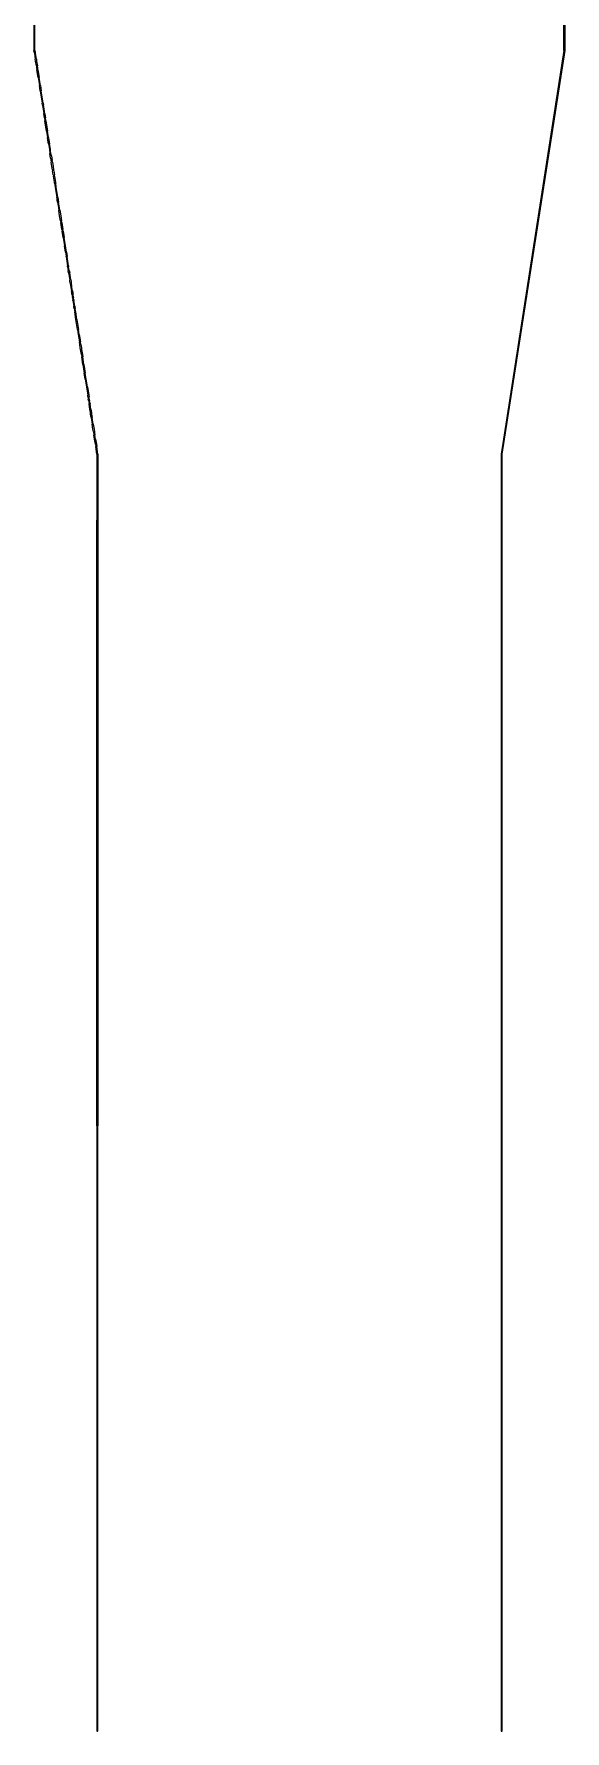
# Model space of a CAD drawing. Header units: metres. Extents: x 0.1 to 41.9, y 0.9 to 39.
# Drawn here: x 39.431 to 39.832, y 6.169 to 7.451 of the extents above; entities that cross this region are included whole.
import ezdxf

# ---------------------------------------------------------------- set-up
doc = ezdxf.new("R2010")
doc.units = ezdxf.units.M
doc.layers.add('BSA_MATERIAL_SECTION', color=7, linetype='Continuous')

msp = doc.modelspace()

# ---------------------------------------------------------------- linework, layer by layer
at = {"layer": 'BSA_MATERIAL_SECTION'}
for p, q in [((39.8316, 7.4381), (39.8316, 7.4881)), ((39.8324, 7.4381), (39.8324, 7.4881)), ((39.4308, 7.4631), (39.4308, 7.4381)), ((39.4316, 7.4381), (39.4316, 7.4631)), ((39.4308, 7.4381), (39.4308, 7.4381)), ((39.4308, 7.4381), (39.4308, 7.438)), ((39.4308, 7.4381), (39.4308, 7.4381)), ((39.431, 7.4369), (39.4308, 7.438)), ((39.431, 7.4369), (39.4312, 7.436)), ((39.4312, 7.436), (39.4319, 7.4315)), ((39.4316, 7.4381), (39.4316, 7.4381)), ((39.4316, 7.438), (39.4316, 7.4381)), ((39.4316, 7.4381), (39.4316, 7.4381)), ((39.4316, 7.438), (39.4318, 7.4369)), ((39.432, 7.436), (39.4318, 7.4369)), ((39.4327, 7.4315), (39.432, 7.436)), ((39.8316, 7.4381), (39.784, 7.1333)), ((39.7848, 7.1333), (39.8324, 7.4381)), ((39.4321, 7.43), (39.4319, 7.4315)), ((39.4327, 7.4264), (39.4321, 7.43)), ((39.4327, 7.4315), (39.4329, 7.43)), ((39.4327, 7.4264), (39.4329, 7.4251)), ((39.4329, 7.43), (39.4335, 7.4264)), ((39.4329, 7.4251), (39.4331, 7.4236)), ((39.434, 7.4178), (39.4331, 7.4236)), ((39.4337, 7.4251), (39.4335, 7.4264)), ((39.4339, 7.4236), (39.4337, 7.4251)), ((39.4339, 7.4236), (39.4348, 7.4178)), ((39.434, 7.4178), (39.435, 7.4116)), ((39.4358, 7.4116), (39.4348, 7.4178)), ((39.4356, 7.4076), (39.435, 7.4116)), ((39.4358, 7.4116), (39.4364, 7.4076)), ((39.4356, 7.4076), (39.437, 7.3983)), ((39.4378, 7.3983), (39.4364, 7.4076)), ((39.4373, 7.3969), (39.437, 7.3983)), ((39.4373, 7.3969), (39.4383, 7.3906)), ((39.4378, 7.3983), (39.438, 7.3973)), ((39.4391, 7.3902), (39.438, 7.3973)), ((39.4388, 7.3873), (39.4383, 7.3906)), ((39.4388, 7.3873), (39.4391, 7.3851)), ((39.4391, 7.3902), (39.4396, 7.3873)), ((39.4404, 7.3771), (39.4391, 7.3851)), ((39.4399, 7.3851), (39.4396, 7.3873)), ((39.4399, 7.3851), (39.4412, 7.3771)), ((39.4404, 7.3771), (39.4411, 7.3724)), ((39.4414, 7.3704), (39.4411, 7.3724)), ((39.4419, 7.3724), (39.4412, 7.3771)), ((39.4418, 7.3677), (39.4414, 7.3704)), ((39.4419, 7.3724), (39.4422, 7.3704)), ((39.4422, 7.3704), (39.4426, 7.3677)), ((39.4418, 7.3677), (39.4425, 7.3636)), ((39.4425, 7.3636), (39.443, 7.3604)), ((39.4433, 7.3636), (39.4426, 7.3677)), ((39.4435, 7.3568), (39.443, 7.3604)), ((39.4435, 7.3619), (39.4433, 7.3636)), ((39.4441, 7.3585), (39.4435, 7.3619)), ((39.4441, 7.3585), (39.4446, 7.355)), ((39.4435, 7.3568), (39.444, 7.3537)), ((39.4445, 7.3505), (39.444, 7.3537)), ((39.4449, 7.3481), (39.4445, 7.3505)), ((39.4448, 7.3537), (39.4446, 7.355)), ((39.4448, 7.3537), (39.4453, 7.3505)), ((39.4449, 7.3481), (39.445, 7.3472)), ((39.4455, 7.3443), (39.445, 7.3472)), ((39.4453, 7.3505), (39.4457, 7.3481)), ((39.4455, 7.3443), (39.4455, 7.3442)), ((39.4455, 7.3442), (39.4456, 7.3433)), ((39.4458, 7.3472), (39.4457, 7.3481)), ((39.4458, 7.3472), (39.4463, 7.3443)), ((39.4463, 7.3442), (39.4463, 7.3443)), ((39.4464, 7.3433), (39.4463, 7.3442)), ((39.4464, 7.3387), (39.4456, 7.3433)), ((39.4464, 7.3433), (39.4472, 7.3387)), ((39.4464, 7.3384), (39.4464, 7.3387)), ((39.4465, 7.3378), (39.4464, 7.3384)), ((39.4465, 7.3378), (39.4469, 7.335)), ((39.4469, 7.335), (39.4482, 7.3272)), ((39.4472, 7.3387), (39.4472, 7.3384)), ((39.4472, 7.3384), (39.4473, 7.3378)), ((39.4477, 7.335), (39.4473, 7.3378)), ((39.449, 7.3272), (39.4477, 7.335)), ((39.4483, 7.3262), (39.4482, 7.3272)), ((39.4485, 7.3253), (39.4483, 7.3262)), ((39.4487, 7.3236), (39.4485, 7.3253)), ((39.4487, 7.3236), (39.4492, 7.3207)), ((39.449, 7.3272), (39.4491, 7.3262)), ((39.4491, 7.3262), (39.4493, 7.3253)), ((39.4492, 7.3207), (39.4494, 7.3193)), ((39.4493, 7.3253), (39.4495, 7.3236)), ((39.4494, 7.3193), (39.4497, 7.3175)), ((39.45, 7.3207), (39.4495, 7.3236)), ((39.4502, 7.3193), (39.45, 7.3207)), ((39.4505, 7.3175), (39.4502, 7.3193)), ((39.4503, 7.3133), (39.4497, 7.3175)), ((39.4509, 7.3095), (39.4503, 7.3133)), ((39.4505, 7.3175), (39.4511, 7.3133)), ((39.4509, 7.3095), (39.4511, 7.3081)), ((39.4511, 7.3133), (39.4517, 7.3095)), ((39.4517, 7.3047), (39.4511, 7.3081)), ((39.4519, 7.3081), (39.4517, 7.3095)), ((39.4519, 7.3081), (39.4525, 7.3047)), ((39.4519, 7.303), (39.4517, 7.3047)), ((39.4519, 7.303), (39.4522, 7.3016)), ((39.4529, 7.2969), (39.4522, 7.3016)), ((39.4525, 7.3047), (39.4527, 7.303)), ((39.453, 7.3016), (39.4527, 7.303)), ((39.4529, 7.2969), (39.4539, 7.2906)), ((39.453, 7.3016), (39.4537, 7.2969)), ((39.4547, 7.2906), (39.4537, 7.2969)), ((39.4539, 7.2905), (39.4539, 7.2906)), ((39.4539, 7.2905), (39.4539, 7.2905)), ((39.4546, 7.2857), (39.4539, 7.2905)), ((39.4546, 7.2857), (39.4551, 7.2827)), ((39.4547, 7.2906), (39.4547, 7.2905)), ((39.4547, 7.2905), (39.4547, 7.2905)), ((39.4554, 7.2857), (39.4547, 7.2905)), ((39.4552, 7.2824), (39.4551, 7.2827)), ((39.4552, 7.2824), (39.4562, 7.2755)), ((39.4554, 7.2857), (39.4559, 7.2827)), ((39.4559, 7.2827), (39.456, 7.2824)), ((39.457, 7.2755), (39.456, 7.2824)), ((39.4563, 7.2748), (39.4562, 7.2755)), ((39.4563, 7.2748), (39.4568, 7.2719)), ((39.4571, 7.2702), (39.4568, 7.2719)), ((39.457, 7.2755), (39.4571, 7.2748)), ((39.4576, 7.2719), (39.4571, 7.2748)), ((39.4571, 7.2702), (39.4579, 7.265)), ((39.4576, 7.2719), (39.4579, 7.2702)), ((39.4587, 7.265), (39.4579, 7.2702)), ((39.4581, 7.2638), (39.4579, 7.265)), ((39.4583, 7.2623), (39.4581, 7.2638)), ((39.4583, 7.2623), (39.4586, 7.2605)), ((39.4586, 7.2605), (39.4588, 7.2592)), ((39.4587, 7.265), (39.4589, 7.2638)), ((39.4588, 7.2592), (39.4592, 7.2566)), ((39.4589, 7.2638), (39.4591, 7.2623)), ((39.4594, 7.2605), (39.4591, 7.2623)), ((39.4594, 7.2553), (39.4592, 7.2566)), ((39.4596, 7.2592), (39.4594, 7.2605)), ((39.4595, 7.2547), (39.4594, 7.2553)), ((39.4596, 7.254), (39.4595, 7.2547)), ((39.46, 7.2566), (39.4596, 7.2592)), ((39.46, 7.2566), (39.4602, 7.2553)), ((39.4602, 7.2553), (39.4603, 7.2547)), ((39.4603, 7.2547), (39.4604, 7.254)), ((39.4596, 7.254), (39.46, 7.2515)), ((39.46, 7.2512), (39.46, 7.2515)), ((39.46, 7.2512), (39.4602, 7.2499)), ((39.4603, 7.2494), (39.4602, 7.2499)), ((39.4603, 7.2494), (39.461, 7.2451)), ((39.4608, 7.2515), (39.4604, 7.254)), ((39.4608, 7.2515), (39.4608, 7.2512)), ((39.461, 7.2499), (39.4608, 7.2512)), ((39.461, 7.2499), (39.4611, 7.2494)), ((39.4611, 7.2445), (39.461, 7.2451)), ((39.4618, 7.2451), (39.4611, 7.2494)), ((39.4613, 7.2432), (39.4611, 7.2445)), ((39.4613, 7.2432), (39.4615, 7.2417)), ((39.4615, 7.2417), (39.4617, 7.2407)), ((39.4618, 7.2451), (39.4619, 7.2445)), ((39.4619, 7.2445), (39.4621, 7.2432)), ((39.4623, 7.2417), (39.4621, 7.2432)), ((39.4625, 7.2407), (39.4623, 7.2417)), ((39.4626, 7.2349), (39.4617, 7.2407)), ((39.4634, 7.2349), (39.4625, 7.2407)), ((39.4637, 7.2274), (39.4626, 7.2349)), ((39.4634, 7.2349), (39.4645, 7.2274)), ((39.4637, 7.2274), (39.4643, 7.2236)), ((39.4643, 7.2236), (39.4652, 7.218)), ((39.4651, 7.2236), (39.4645, 7.2274)), ((39.4651, 7.2236), (39.466, 7.218)), ((39.4655, 7.2161), (39.4652, 7.218)), ((39.4659, 7.2136), (39.4655, 7.2161)), ((39.4663, 7.2161), (39.466, 7.218)), ((39.4663, 7.2161), (39.4667, 7.2136)), ((39.4661, 7.2123), (39.4659, 7.2136)), ((39.4667, 7.2086), (39.4661, 7.2123)), ((39.4667, 7.2136), (39.4669, 7.2123)), ((39.4667, 7.2086), (39.467, 7.2067)), ((39.4669, 7.2123), (39.4675, 7.2086)), ((39.4679, 7.201), (39.467, 7.2067)), ((39.4675, 7.2086), (39.4678, 7.2067)), ((39.4687, 7.201), (39.4678, 7.2067)), ((39.4679, 7.201), (39.4689, 7.1945)), ((39.4687, 7.201), (39.4697, 7.1945)), ((39.4696, 7.1898), (39.4689, 7.1945)), ((39.4704, 7.1898), (39.4697, 7.1945)), ((39.4696, 7.1898), (39.4705, 7.1841)), ((39.4713, 7.1841), (39.4704, 7.1898)), ((39.4705, 7.1841), (39.4715, 7.1779)), ((39.4713, 7.1841), (39.4723, 7.1779)), ((39.4717, 7.1767), (39.4715, 7.1779)), ((39.4723, 7.1779), (39.4725, 7.1767)), ((39.4717, 7.1767), (39.4719, 7.1749)), ((39.4721, 7.1737), (39.4719, 7.1749)), ((39.4721, 7.1737), (39.4723, 7.1728)), ((39.4723, 7.1728), (39.4725, 7.1715)), ((39.4727, 7.1749), (39.4725, 7.1767)), ((39.4726, 7.171), (39.4725, 7.1715)), ((39.4731, 7.1672), (39.4726, 7.171)), ((39.4727, 7.1749), (39.4729, 7.1737)), ((39.4731, 7.1728), (39.4729, 7.1737)), ((39.4733, 7.1715), (39.4731, 7.1728)), ((39.4735, 7.1647), (39.4731, 7.1672)), ((39.4733, 7.1715), (39.4734, 7.171)), ((39.4739, 7.1672), (39.4734, 7.171)), ((39.4739, 7.1672), (39.4743, 7.1647)), ((39.4737, 7.1634), (39.4735, 7.1647)), ((39.4741, 7.1609), (39.4737, 7.1634)), ((39.4741, 7.1609), (39.4749, 7.1559)), ((39.4743, 7.1647), (39.4745, 7.1634)), ((39.4745, 7.1634), (39.4749, 7.1609)), ((39.4757, 7.1559), (39.4749, 7.1609)), ((39.4755, 7.1521), (39.4749, 7.1559)), ((39.4758, 7.1502), (39.4755, 7.1521)), ((39.4757, 7.1559), (39.4763, 7.1521)), ((39.4763, 7.1521), (39.4766, 7.1502)), ((39.4758, 7.1502), (39.4762, 7.1477)), ((39.4767, 7.1446), (39.4762, 7.1477)), ((39.4766, 7.1502), (39.477, 7.1477)), ((39.4773, 7.1408), (39.4767, 7.1446)), ((39.4775, 7.1446), (39.477, 7.1477)), ((39.4773, 7.1408), (39.4776, 7.139)), ((39.4775, 7.1446), (39.4781, 7.1408)), ((39.4781, 7.1408), (39.4784, 7.139)), ((39.4784, 7.1333), (39.4776, 7.139)), ((39.4792, 7.1333), (39.4784, 7.139)), ((39.4784, 7.1333), (39.4784, 7.0833)), ((39.4792, 7.1333), (39.4792, 7.0833)), ((39.784, 7.1333), (39.784, 7.0833)), ((39.7848, 7.0833), (39.7848, 7.1333)), ((39.4784, 7.0833), (39.4788, 7.0833)), ((39.4784, 6.6261), (39.4784, 7.0833)), ((39.4788, 7.0833), (39.4784, 7.0833)), ((39.4792, 7.0833), (39.4788, 7.0833)), ((39.4788, 7.0833), (39.4792, 7.0833)), ((39.4792, 7.0833), (39.4792, 6.6261)), ((39.784, 7.0833), (39.7848, 7.0833)), ((39.784, 7.0833), (39.784, 6.1689)), ((39.7848, 7.0833), (39.784, 7.0833)), ((39.7848, 6.1689), (39.7848, 7.0833)), ((39.4784, 6.6261), (39.4784, 6.1689)), ((39.4792, 6.1689), (39.4792, 6.6261)), ((39.4784, 6.1689), (39.4788, 6.1689)), ((39.4792, 6.1689), (39.4788, 6.1689)), ((39.784, 6.1689), (39.7848, 6.1689))]:
    msp.add_line(p, q, dxfattribs=at)

doc.saveas('drawing.dxf')
